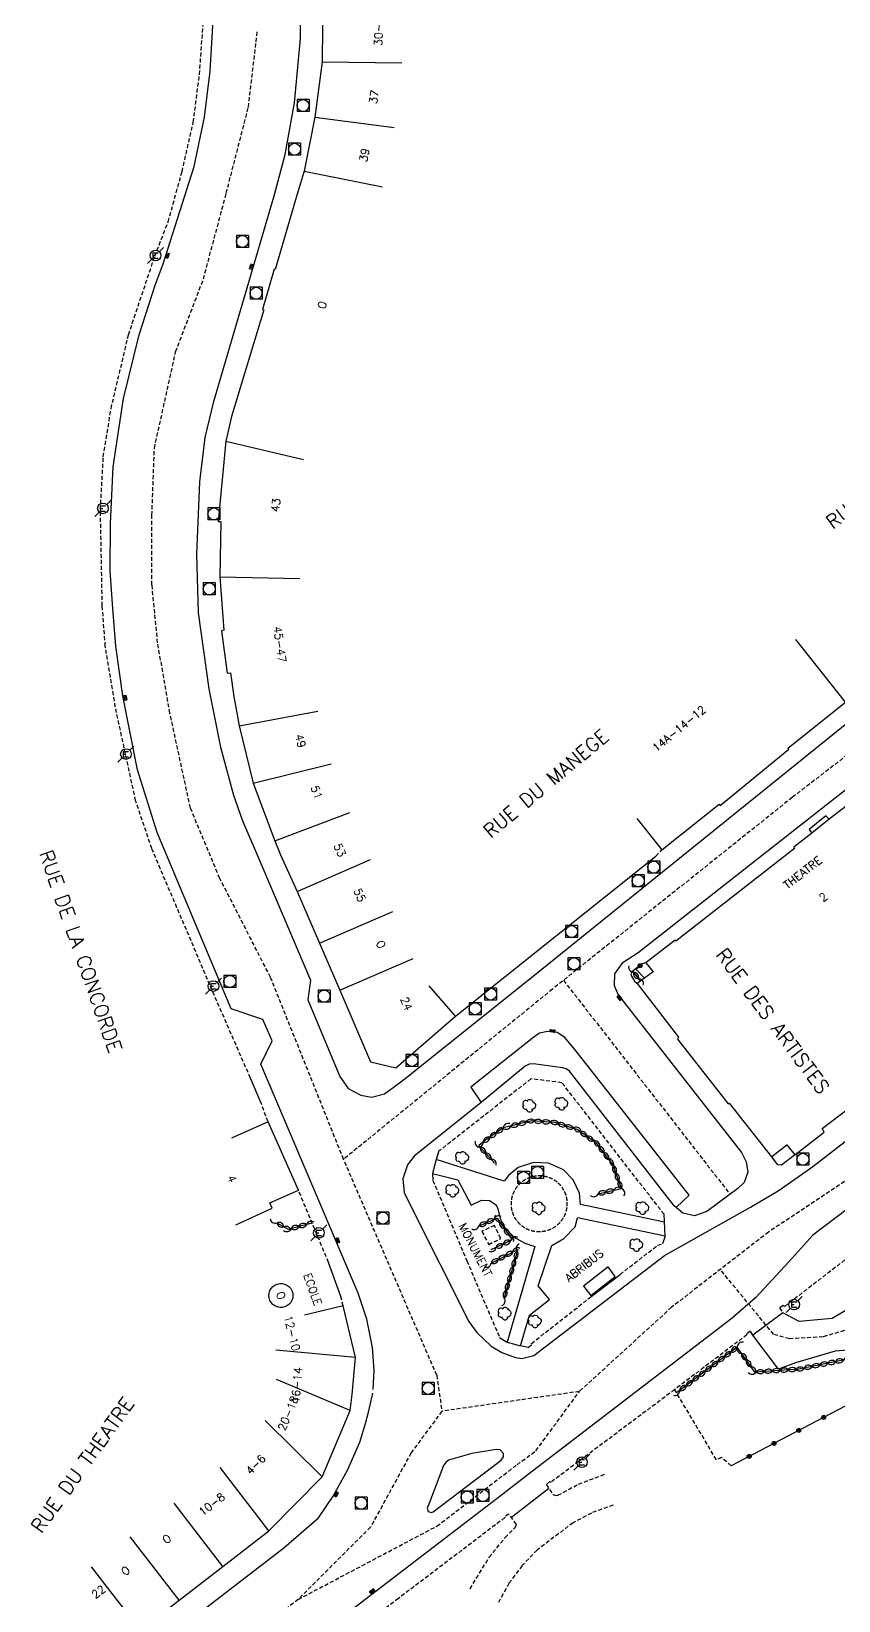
# Model space of a CAD drawing. Header units: millimetres. Extents: x 255000 to 256000, y 143000 to 144000.
# Drawn here: x 255270.2 to 255371.1, y 143130.7 to 143326.7 of the extents above; entities that cross this region are included whole.
import ezdxf
from ezdxf.enums import TextEntityAlignment as Align

# ---------------------------------------------------------------- set-up
doc = ezdxf.new("R2010")
doc.units = ezdxf.units.MM
doc.linetypes.add('DASHED', pattern=[0.75, 0.5, -0.25])
doc.layers.get('0').update_dxf_attribs({"linetype": 'CONTINUOUS'})
for name, color, linetype in [('W0001', 6, 'DASHED'), ('W0008', 7, 'CONTINUOUS'), ('W0100', 7, 'CONTINUOUS'), ('W0112', 1, 'DASHED'), ('W0300', 7, 'CONTINUOUS'), ('W0310', 3, 'CONTINUOUS'), ('W0322', 7, 'CONTINUOUS'), ('W0400', 7, 'CONTINUOUS'), ('W0420', 7, 'CONTINUOUS'), ('W0471', 7, 'CONTINUOUS'), ('W0984', 7, 'CONTINUOUS'), ('W0989', 7, 'CONTINUOUS'), ('W0991', 7, 'CONTINUOUS'), ('W1102', 7, 'CONTINUOUS')]:
    doc.layers.add(name, color=color, linetype=linetype)
doc.styles.get("Standard").update_dxf_attribs({"font": 'romans.shx', "width": 0.85})

# ---------------------------------------------------------------- blocks, each defined once
blk = doc.blocks.new('T420')
for p, q in [((0.75, 0.75), (-0.75, 0.75)), ((-0.75, 0.75), (-0.75, -0.75)), ((0.75, 0.75), (0.75, -0.75)), ((0.75, -0.75), (-0.75, -0.75))]:
    blk.add_line(p, q)
blk.add_ellipse((0, 0), major_axis=(-0.53, 0.53), ratio=1, start_param=3.926991, end_param=10.210176)
blk = doc.blocks.new('T400')
for p, q in [((-0.15, 0.3), (0.15, 0.3)), ((-0.15, -0.25), (-0.15, 0.3)), ((-0.15, 0.15), (0.15, 0.15)), ((-0.15, 0), (0.15, 0)), ((0.15, 0.3), (0.15, -0.25)), ((-0.15, -0.15), (0.15, -0.15)), ((-0.15, -0.25), (-0.15, -0.3)), ((-0.15, -0.3), (0.15, -0.3)), ((0.15, -0.3), (0.15, -0.25))]:
    blk.add_line(p, q)
blk = doc.blocks.new('T300')
for p, q in [((-0.8, 0.51), (-0.86, 0.34)), ((-0.86, 0.34), (-0.86, 0.17)), ((-0.86, 0.17), (-0.74, 0.06)), ((-0.69, 0.63), (-0.8, 0.51)), ((-0.8, -0.06), (-0.74, 0.06)), ((-0.74, 0.06), (-0.69, 0.11)), ((-0.57, 0.69), (-0.69, 0.63)), ((-0.46, 0.69), (-0.57, 0.69)), ((-0.29, 0.63), (-0.46, 0.69)), ((-0.29, 0.63), (-0.17, 0.74)), ((-0.23, 0.57), (-0.29, 0.63)), ((-0.17, 0.74), (-0.06, 0.8)), ((-0.06, 0.8), (0.06, 0.8)), ((0.06, 0.8), (0.23, 0.74)), ((0.23, 0.74), (0.34, 0.63)), ((0.34, 0.63), (0.4, 0.51)), ((0.46, 0.46), (0.34, 0.46)), ((0.4, 0.51), (0.4, 0.46)), ((0.57, 0.4), (0.46, 0.46)), ((0.57, 0.4), (0.69, 0.29)), ((0.69, 0.29), (0.74, 0.17)), ((0.74, 0.06), (0.69, -0.17)), ((0.74, 0.17), (0.74, 0.06)), ((-0.8, -0.17), (-0.8, -0.06)), ((-0.8, -0.23), (-0.8, -0.17)), ((-0.74, -0.34), (-0.8, -0.23)), ((-0.69, -0.4), (-0.74, -0.34)), ((-0.51, -0.46), (-0.69, -0.4)), ((-0.4, -0.46), (-0.51, -0.46)), ((-0.4, -0.46), (-0.34, -0.46)), ((-0.34, -0.46), (-0.34, -0.4)), ((-0.34, -0.51), (-0.34, -0.46)), ((-0.29, -0.63), (-0.34, -0.51)), ((-0.17, -0.74), (-0.29, -0.63)), ((-0.06, -0.8), (-0.17, -0.74)), ((0.06, -0.8), (-0.06, -0.8)), ((0.17, -0.74), (0.06, -0.8)), ((0.23, -0.69), (0.17, -0.74)), ((0.29, -0.46), (0.23, -0.46)), ((0.29, -0.63), (0.23, -0.69)), ((0.46, -0.4), (0.29, -0.46)), ((0.34, -0.51), (0.29, -0.63)), ((0.34, -0.51), (0.34, -0.46)), ((0.57, -0.34), (0.46, -0.4)), ((0.63, -0.29), (0.57, -0.34)), ((0.69, -0.17), (0.63, -0.29))]:
    blk.add_line(p, q)
blk = doc.blocks.new('T471')
for p, q in [((-0.333334, 0.333334), (-0.333334, -0.333334)), ((-0.333334, 0.333334), (0.333334, 0.333334)), ((-0.333334, 0), (0, 0)), ((0.500001, 0.500001), (1.000002, 1.000002)), ((-0.500001, -0.500001), (-1.000002, -1.000002)), ((-0.333334, -0.333334), (0.333334, -0.333334))]:
    blk.add_line(p, q)
blk.add_ellipse((0, 0), major_axis=(0.471405, 0.471405), ratio=1, start_param=5.4977871438, end_param=11.780972451)
blk = doc.blocks.new('t322o')
at = {"color": 0, "linetype": 'Continuous'}
for radius in [0.25, 0.15]:
    blk.add_circle((0, 0), radius, dxfattribs=at)
blk = doc.blocks.new('t310o')
at = {"color": 0, "linetype": 'Continuous'}
for centre, start, end in [((-0.5, 0.38), 216.8699, 323.1304), ((0.5, -0.37), 36.8699, 143.1303)]:
    blk.add_arc(centre, 0.625, start, end, dxfattribs=at)

msp = doc.modelspace()

# ---------------------------------------------------------------- linework, layer by layer
at = {"layer": 'W0001'}
for p, q in [((255336.68, 143208.17), (255357.49, 143181.43)), ((255338.67, 143156.79), (255321.48, 143154.32))]:
    msp.add_line(p, q, dxfattribs=at)
for points in [[(255486.93, 143330.32), (255471.93, 143301.31), (255460.05, 143276.44), (255447.68, 143250.7), (255440.26, 143237.46), (255435.68, 143232.27), (255426.52, 143223.98), (255405.73, 143207.77), (255378.64, 143187.6), (255362.3, 143176.71), (255350.18, 143167.31), (255338.67, 143156.79)], [(255320.84, 143158.82), (255309.2, 143185.8), (255300.07, 143208.54), (255293.74, 143220.9), (255290.06, 143229.69), (255287.51, 143241.54), (255285.97, 143250.33), (255285.26, 143257.59), (255285.26, 143266.27), (255285.56, 143274.65), (255288.22, 143286.71), (255291.69, 143295.8), (255294.55, 143306.53), (255297.31, 143317.26), (255298.44, 143326.86)], [(255417.03, 143271.15), (255387.61, 143248.31), (255365.27, 143231.02), (255335.3, 143207.07), (255309.2, 143185.8)], [(255372.5, 143164.6), (255369.13, 143163.62), (255364.9, 143163.37), (255362.93, 143163.93), (255356.27, 143172.03)], [(255320.84, 143158.82), (255321.48, 143154.32), (255317.64, 143149.12), (255312.57, 143139.84), (255303.53, 143130.81), (255290.35, 143120.59)], [(255303.53, 143130.81), (255320.86, 143139.96), (255330.88, 143147.64), (255333.23, 143149.37), (255338.67, 143156.79)]]:
    msp.add_lwpolyline(points, dxfattribs=at)
at = {"layer": 'W0008'}
for p, q in [((255323.19, 143203.7), (255348.23, 143223.67)), ((255298.92, 143192.8), (255297.56, 143195.94)), ((255349.4, 143176.21), (255349.25, 143178.93)), ((255349.4, 143176.21), (255338.44, 143178.49)), ((255349.4, 143176.21), (255349.05, 143175.24)), ((255308.86, 143168.64), (255307.33, 143172.91)), ((255339.78, 143168.36), (255343.75, 143171.42)), ((255364.1, 143166.61), (255360.35, 143163.83)), ((255332.27, 143162.3), (255331.31, 143162.5)), ((255334.86, 143144.68), (255330.17, 143141.03))]:
    msp.add_line(p, q, dxfattribs=at)
for points in [[(255285.66, 143295.02), (255286.65, 143297.69), (255290.55, 143309.86), (255291.84, 143316.02), (255292.53, 143321.78), (255292.93, 143328.86), (255292.75, 143339.38), (255291.68, 143349.31), (255291.06, 143352.62), (255286.26, 143373.42)], [(255303.68, 143335.4), (255303.76, 143325.83), (255303.03, 143317.81), (255301.81, 143311.14), (255300.5, 143306.14), (255292.9, 143280.32), (255291.86, 143275.99), (255291.2, 143270.46), (255290.84, 143261.37), (255291.05, 143254.09), (255292.36, 143244.57), (255293.83, 143237.28), (255295.44, 143231.29), (255296.56, 143228.09), (255298.29, 143224.12)], [(255280.76, 143249.9), (255280.35, 143254.61), (255280.05, 143259.32), (255280.06, 143265.24), (255280.43, 143272.32), (255281.7, 143280.87), (255283.67, 143288.83), (255285.66, 143295.02)], [(255316.01, 143195.23), (255317.08, 143196.02), (255333.75, 143209.39), (255379.81, 143246.53), (255411.4, 143271.94), (255412.36, 143273.35), (255412.89, 143274.81), (255413.01, 143276.76), (255412.99, 143277.35)], [(255312.9, 143157.02), (255313.04, 143159.42), (255312.82, 143162.29), (255312.1, 143165.82), (255311.04, 143169.09), (255298.87, 143197.68), (255300.27, 143200.61), (255299.1, 143203.28), (255295.16, 143204.61), (255285.89, 143226.62), (255283.47, 143234.48), (255281.64, 143243.72), (255280.76, 143249.9)], [(255399.52, 143230.63), (255389.76, 143243.17), (255388.79, 143243.88), (255387.69, 143243.96), (255386.69, 143243.56), (255345.99, 143211.59), (255344, 143210.31)], [(255366.02, 143183.6), (255367.84, 143184.89), (255391.53, 143203.24), (255408.29, 143216.16), (255408.89, 143217.13), (255408.88, 143218.29), (255408.46, 143219.02), (255403.1, 143226.01), (255399.52, 143230.63)], [(255298.29, 143224.12), (255305.08, 143208.2), (255304.72, 143205.73), (255308.75, 143196.15), (255309.78, 143194.64), (255311.34, 143193.81), (255312.67, 143193.58), (255314.33, 143194), (255316.01, 143195.23)], [(255344, 143210.31), (255343.06, 143208.98), (255342.99, 143207.51), (255343.51, 143206.36), (255358.91, 143186.63), (255359.5, 143185.5), (255359.7, 143184.21), (255359.25, 143182.91), (255358.45, 143182.14), (255354.57, 143179.26), (255353.03, 143178.75), (255351.61, 143179.08), (255350.49, 143179.98), (255337.45, 143196.8), (255337.02, 143197.11), (255336.57, 143197.23), (255332.93, 143197.71), (255332.37, 143197.67), (255331.91, 143197.45), (255326.38, 143192.91), (255318.04, 143186.2), (255317.18, 143185.11), (255316.61, 143183.35), (255316.76, 143181.67), (255317.59, 143179.94), (255324.86, 143165.55), (255325.85, 143164.16), (255327.63, 143162.44), (255328.98, 143161.65), (255330.67, 143161.04)], [(255346.98, 143210.35), (255346.5, 143210.22), (255345.21, 143209.23), (255345.09, 143208.97), (255345.16, 143208.67), (255345.56, 143208.05), (255345.88, 143207.77)], [(255350.74, 143179.78), (255352.38, 143181.3), (255338.27, 143199.33), (255336.84, 143201.02), (255335.87, 143201.64), (255334.66, 143201.77), (255333.69, 143201.55), (255332.97, 143201.07), (255325.1, 143194.81), (255326.38, 143192.91)], [(255321.12, 143186.85), (255320.77, 143185.77), (255320.33, 143184.04), (255320.34, 143183.18)], [(255349.32, 143177.96), (255338.79, 143180.15), (255338.67, 143181.57), (255337.88, 143183.23), (255336.69, 143184.5), (255334.82, 143185.33), (255332.92, 143185.41), (255331.01, 143184.79), (255329.79, 143183.79), (255329.25, 143183.06), (255320.77, 143185.77)], [(255362.65, 143186.12), (255363.37, 143185.15), (255363.92, 143185.1), (255365.54, 143186.36)], [(255320.33, 143184.04), (255323.49, 143183.22), (255325.15, 143180.08), (255326.42, 143180.68), (255327.44, 143180.64), (255328.28, 143180.11), (255328.49, 143179.59), (255328.77, 143178.41), (255329.32, 143177.32), (255330.51, 143176.06), (255331.85, 143175.3), (255333.08, 143174.9), (255329.64, 143162.95)], [(255330.67, 143161.04), (255331.46, 143160.92), (255332.99, 143161.27), (255349.32, 143173.78), (255360.04, 143179.81), (255363.5, 143181.85), (255366.02, 143183.6)], [(255375.06, 143179.11), (255372.3, 143179.68), (255367.82, 143176.31), (255364.85, 143172.99), (255360.71, 143168.52), (255357.75, 143165.93), (255332.25, 143146.4), (255329.09, 143143.97), (255298.31, 143120.37), (255296.4, 143118.49), (255295.38, 143116.81)], [(255331.31, 143162.5), (255332.43, 143166.32), (255334.92, 143168.28), (255333.5, 143169.98), (255335.24, 143175.02), (255336.72, 143175.92), (255338.14, 143177.37), (255338.44, 143178.49)], [(255390.56, 143174.54), (255382.74, 143167.98), (255379.68, 143164.68), (255375.47, 143162.2), (255370.64, 143161.81), (255365.65, 143160.35), (255363.56, 143159.59), (255360.35, 143163.83)], [(255378.75, 143170.9), (255370.27, 143165.91), (255366.12, 143165.54), (255364.1, 143166.61)], [(255328.7, 143163.52), (255329.64, 143162.95), (255331.31, 143162.5)], [(255285.62, 143124.14), (255287.84, 143126.29), (255290.17, 143128.34), (255301.75, 143137.27), (255306.06, 143141.01), (255307.92, 143143.72), (255309.74, 143147.02), (255311.24, 143150.46), (255311.92, 143152.77), (255312.35, 143154.35), (255312.87, 143156.57)], [(255322.32, 143148.2), (255321.96, 143147.93), (255321.7, 143147.53), (255319.93, 143142.92), (255319.63, 143142.19), (255319.79, 143141.8), (255320.16, 143141.67), (255320.38, 143141.74), (255328.88, 143148.21), (255329.2, 143148.6), (255329.18, 143149.03), (255328.76, 143149.48), (255328.25, 143149.52), (255325.24, 143149.04), (255322.32, 143148.2)]]:
    msp.add_lwpolyline(points, dxfattribs=at)
at = {"layer": 'W0100'}
for points in [[(255306.46, 143334.62), (255306.62, 143331.64), (255306.51, 143322.92), (255305.59, 143316.03), (255304.26, 143309.26), (255303.48, 143306.71), (255300.65, 143296.99), (255300.54, 143297.02), (255299.08, 143291.99), (255299.23, 143291.96), (255295.2, 143278.61), (255294.48, 143275.54), (255293.52, 143265.5), (255293.88, 143265.5), (255293.72, 143258.58), (255294.22, 143251.91), (255293.93, 143251.84), (255294.67, 143246.53), (255295.06, 143246.59), (255295.47, 143243.64), (255296.14, 143239.98), (255297.92, 143232.8), (255300.62, 143225.61), (255301.32, 143223.86)], [(255345.86, 143228.39), (255348.98, 143224.48), (255356.12, 143230.17), (255356.25, 143230.01), (255364.83, 143237.04), (255364.71, 143237.18), (255365.3, 143237.65), (255371.93, 143242.93), (255384.41, 143253.05), (255389.93, 143257.53), (255401.6, 143266.99), (255408.02, 143272.21), (255409.87, 143273.73), (255410.78, 143276.53)], [(255398.48, 143229.89), (255392.26, 143238.22), (255392.41, 143238.38), (255391.2, 143240.24), (255390.45, 143239.74), (255388.55, 143242.18), (255382.45, 143237.35), (255382.17, 143237.6), (255380.94, 143236.59), (255378.69, 143234.85), (255377.47, 143233.87), (255377.52, 143233.81), (255372.35, 143229.81), (255372.18, 143230.03), (255369.87, 143228.3), (255367.7, 143226.57), (255365.44, 143224.79), (255365.55, 143224.65), (255350.71, 143213.07), (255350.63, 143213.18), (255346.98, 143210.35), (255347.89, 143209.21)], [(255365.57, 143186.36), (255369.24, 143189.18), (255369.01, 143189.65), (255383.88, 143200.94), (255384.1, 143200.65), (255390.86, 143205.89), (255390.67, 143206.22), (255406.7, 143218.75), (255404.85, 143221.22), (255405.5, 143221.73), (255398.48, 143229.89)], [(255369.87, 143228.3), (255369.45, 143228.71), (255367.38, 143227.02), (255367.7, 143226.57)], [(255301.32, 143223.86), (255303.39, 143219.27), (255306.18, 143212.81), (255308.72, 143206.93), (255312.58, 143197.99), (255315.74, 143197.23)], [(255347.89, 143209.21), (255345.88, 143207.77), (255351.05, 143201.04), (255350.91, 143200.82), (255357.27, 143192.73), (255357.38, 143192.82), (255362.65, 143186.12)], [(255315.74, 143197.23), (255323.19, 143203.7), (255319.9, 143207.48)], [(255295.74, 143177.59), (255300.28, 143179.68), (255299.98, 143180.34), (255303.56, 143181.93), (255299.76, 143190.49), (255295.19, 143188.46)], [(255362.65, 143186.12), (255364.57, 143187.62), (255365.57, 143186.36)], [(255340.1, 143168.77), (255343.14, 143171.14), (255342.26, 143172.37), (255339.17, 143169.96), (255340.1, 143168.77)], [(255310.28, 143156.43), (255310.7, 143161.04), (255309.16, 143167.47), (255304.3, 143166.31)], [(255282.85, 143126.22), (255283.83, 143126.98), (255288.65, 143130.7), (255294.13, 143134.93), (255299.88, 143139.37), (255306.54, 143146.13), (255310.02, 143154.41), (255310.28, 143156.43)]]:
    msp.add_lwpolyline(points, dxfattribs=at)
at = {"layer": 'W0112'}
for p, q in [((255348.23, 143223.67), (255348.98, 143224.48)), ((255299.76, 143190.49), (255298.92, 143192.8)), ((255307.33, 143172.91), (255303.56, 143181.93)), ((255309.16, 143167.47), (255308.86, 143168.64))]:
    msp.add_line(p, q, dxfattribs=at)
for points in [[(255285.61, 143298.64), (255287.28, 143302.95), (255289.02, 143309.22), (255290.42, 143315.38), (255291.2, 143321.37), (255291.64, 143327.52), (255291.71, 143333.45), (255291.36, 143339.25), (255290.17, 143348.63), (255289.53, 143351.72), (255289.31, 143351.75), (255288.25, 143357.17), (255286.89, 143362.34), (255287.03, 143362.34), (255284.66, 143372.8)], [(255279.43, 143249.93), (255279.05, 143254.94), (255278.82, 143266.95), (255279.18, 143273.59), (255280.15, 143279.62), (255282.33, 143288.83), (255285.61, 143298.64)], [(255297.56, 143195.94), (255292.49, 143207.58), (255285.24, 143224.62), (255283.22, 143230.62), (255280.68, 143242.32), (255279.43, 143249.93)], [(255349.25, 143178.93), (255336.48, 143195.37), (255332.61, 143195.85), (255321.15, 143186.84)], [(255320.35, 143183.17), (255324.6, 143173.12), (255328.7, 143163.52)], [(255328.05, 143177.54), (255326.48, 143176.79), (255327.33, 143175.17), (255328.83, 143175.89), (255328.05, 143177.54)], [(255343.75, 143171.42), (255348.46, 143175.06), (255349.05, 143175.24)], [(255376.24, 143176.64), (255374.82, 143175.51), (255364.29, 143167.39), (255364.13, 143167.54), (255363.65, 143167.21), (255364.1, 143166.61)], [(255332.27, 143162.3), (255332.73, 143162.64), (255332.67, 143162.78), (255339.78, 143168.36)], [(255360.35, 143163.83), (255360.03, 143164.34), (255359.55, 143163.99), (255359.62, 143163.89), (255350.57, 143157.02), (255335.08, 143145.42), (255334.98, 143145.52), (255334.52, 143145.17), (255335.4, 143143.9), (255335.67, 143143.78), (255335.98, 143143.81), (255338.54, 143145.21), (255341.82, 143146.44)], [(255357.65, 143147.5), (255356.4, 143148.54), (255355.78, 143148.26), (255350.57, 143157.02)], [(255342.89, 143142.6), (255340.16, 143141.59), (255337.88, 143140.39), (255333.38, 143136.97), (255331.51, 143135.03), (255329.86, 143132.81), (255328.55, 143130.4)], [(255329.31, 143141.13), (255329.36, 143141.02), (255316.05, 143130.92), (255297.64, 143117.03), (255296.82, 143115.72)], [(255325.01, 143132.14), (255327.4, 143136.08), (255329.38, 143138.54), (255330.65, 143139.79), (255330.79, 143140.18), (255329.87, 143141.45), (255329.31, 143141.13)]]:
    msp.add_lwpolyline(points, dxfattribs=at)
msp.add_lwpolyline([(255330.28, 143179.2, 0.049756), (255330.55, 143178.58, 0.049658), (255330.93, 143178.01, 0.049479), (255331.42, 143177.54, 0.049247), (255331.99, 143177.16, 0.048999), (255332.63, 143176.91, 0.048771), (255333.31, 143176.78, 0.048598), (255333.99, 143176.79, 0.048505), (255334.67, 143176.93, 0.048505), (255335.31, 143177.19, 0.048598), (255335.88, 143177.58, 0.048771), (255336.37, 143178.06, 0.048999), (255336.75, 143178.63, 0.049247), (255337.01, 143179.27, 0.049479), (255337.14, 143179.94, 0.049658), (255337.14, 143180.62, 0.049756), (255337.01, 143181.29, 0.049756), (255336.74, 143181.91, 0.049658), (255336.36, 143182.48, 0.049479), (255335.87, 143182.96, 0.049247), (255335.29, 143183.33, 0.048999), (255334.66, 143183.58, 0.048771), (255333.98, 143183.71, 0.048598), (255333.29, 143183.7, 0.048505), (255332.61, 143183.56, 0.048505), (255331.98, 143183.3, 0.048598), (255331.41, 143182.91, 0.048771), (255330.92, 143182.43, 0.048999), (255330.54, 143181.86, 0.049247), (255330.28, 143181.22, 0.049479), (255330.14, 143180.55, 0.049658), (255330.14, 143179.87, 0.049756)], format="xyb", close=True, dxfattribs=at)
at = {"layer": 'W0310'}
msp.add_line((255345.44, 143209.17), (255346.28, 143208.06), dxfattribs=at)
for points in [[(255341.01, 143181.49), (255343.91, 143182.14), (255342.84, 143185.15), (255340.86, 143187.77), (255338.4, 143189.54), (255335.58, 143190.4), (255332.71, 143190.6), (255329.16, 143189.71), (255326.82, 143188.09), (255326.1, 143187.54), (255328.06, 143185.3)], [(255300.88, 143177.86), (255302.28, 143177.05), (255305.27, 143177.85)], [(255326.13, 143177.48), (255328.38, 143178.43), (255330.28, 143175.73), (255327.6, 143174.47)], [(255394.28, 143176.33), (255390.78, 143174.19), (255383.54, 143168.14), (255380.23, 143164.17), (255373.61, 143161.1), (255366.07, 143159.58), (255360.59, 143159.22), (255358.39, 143162.34), (255350.81, 143156.62)], [(255327.66, 143172.83), (255330.96, 143174.53), (255329.21, 143168.35)]]:
    msp.add_lwpolyline(points, dxfattribs=at)
at = {"layer": 'W0322'}
for points in [[(255509.8, 143231.21), (255486.63, 143221.68), (255447.27, 143200.33), (255430.9, 143188.62), (255421.8, 143182.38), (255384.29, 143161.47), (255357.65, 143147.5)], [(255346.25, 143209.99), (255345.77, 143209.52), (255346.81, 143208.43)]]:
    msp.add_lwpolyline(points, dxfattribs=at)
at = {"layer": 'W1102'}
for p, q in [((255306.51, 143322.92), (255316.5, 143322.79)), ((255305.59, 143316.03), (255315.51, 143314.72)), ((255304.26, 143309.26), (255314.07, 143307.32)), ((255294.48, 143275.54), (255304.2, 143273.23)), ((255293.72, 143258.58), (255303.72, 143258.36)), ((255371.93, 143242.93), (255365.7, 143250.75)), ((255296.14, 143239.98), (255305.98, 143241.78)), ((255297.92, 143232.8), (255307.63, 143235.2)), ((255300.62, 143225.61), (255309.98, 143229.12)), ((255303.39, 143219.27), (255312.57, 143223.24)), ((255306.18, 143212.81), (255315.36, 143216.77)), ((255308.72, 143206.93), (255317.9, 143210.9)), ((255310.7, 143161.04), (255300.74, 143161.94)), ((255310.02, 143154.41), (255300.8, 143158.29)), ((255306.54, 143146.13), (255299.41, 143153.15)), ((255299.88, 143139.37), (255293.77, 143147.29)), ((255294.13, 143134.93), (255288.02, 143142.85)), ((255288.65, 143130.7), (255282.54, 143138.62)), ((255283.83, 143126.98), (255277.71, 143134.89))]:
    msp.add_line(p, q, dxfattribs=at)
msp.add_lwpolyline([(255299.87, 143168.78), (255299.91, 143169.09), (255300, 143169.39), (255300.16, 143169.66), (255300.37, 143169.89), (255300.62, 143170.08), (255300.91, 143170.21), (255301.22, 143170.27), (255301.53, 143170.27), (255301.84, 143170.21), (255302.12, 143170.08), (255302.38, 143169.89), (255302.59, 143169.66), (255302.74, 143169.39), (255302.84, 143169.09), (255302.87, 143168.78), (255302.84, 143168.47), (255302.74, 143168.17), (255302.59, 143167.9), (255302.38, 143167.67), (255302.12, 143167.48), (255301.84, 143167.35), (255301.53, 143167.29), (255301.22, 143167.29), (255300.91, 143167.35), (255300.62, 143167.48), (255300.37, 143167.67), (255300.16, 143167.9), (255300, 143168.17), (255299.91, 143168.47)], close=True, dxfattribs=at)

# ---------------------------------------------------------------- block references
at = {"layer": 'W0300'}
for p in [(255332.45, 143192.47), (255336.45, 143192.73), (255324.06, 143185.97), (255322.84, 143181.86), (255333.61, 143179.67), (255346.57, 143179.7), (255345.81, 143175.07), (255329.36, 143166.51), (255333.13, 143165.53)]:
    msp.add_blockref('T300', p, dxfattribs=at)
at = {"layer": 'W0310'}
for p, rotation in [((255345.44, 143209.17), 307.2728033461378), ((255346.04, 143208.37), 307.2728033461378), ((255331.06, 143190.19), 194.0930807413068), ((255332.03, 143190.43), 194.0930807413068), ((255333.01, 143190.58), 176.0137071563391), ((255334.01, 143190.51), 176.0137071563391), ((255335.01, 143190.44), 176.0137071563391), ((255335.98, 143190.28), 162.9044124717075), ((255326.67, 143187.97), 217.325520483106), ((255327.48, 143188.55), 214.7079057632764), ((255328.3, 143189.12), 214.7079057632764), ((255329.13, 143189.69), 214.7079057632764), ((255330.09, 143189.94), 194.0930807413068), ((255336.94, 143189.98), 162.9044124717075), ((255337.9, 143189.69), 162.9044124717075), ((255338.79, 143189.26), 144.3543791931236), ((255339.6, 143188.68), 144.3543791931236), ((255340.41, 143188.1), 144.3543791931236), ((255326.29, 143187.32), 311.122624930007), ((255326.95, 143186.57), 311.122624930007), ((255327.61, 143185.82), 311.122624930007), ((255341.13, 143187.42), 127.0198862548315), ((255341.73, 143186.62), 127.0198862548315), ((255342.33, 143185.82), 127.0198862548315), ((255342.89, 143185), 109.5994522886705), ((255343.23, 143184.06), 109.5994522886705), ((255343.56, 143183.11), 109.5994522886705), ((255343.9, 143182.17), 109.5994522886705), ((255341.01, 143181.49), 12.75895201626631), ((255341.99, 143181.71), 12.75895201626631), ((255342.96, 143181.93), 12.75895201626631), ((255327.97, 143178.26), 22.93708015333127), ((255328.7, 143177.98), 305.165789990944), ((255300.88, 143177.86), 329.9782234891957), ((255301.75, 143177.36), 329.9782234891957), ((255302.65, 143177.15), 14.94933592101594), ((255303.62, 143177.4), 14.94933592101594), ((255304.58, 143177.66), 14.94933592101594), ((255326.13, 143177.48), 22.93708015333127), ((255327.05, 143177.87), 22.93708015333127), ((255329.28, 143177.16), 305.165789990944), ((255329.85, 143176.34), 305.165789990944), ((255328.24, 143174.77), 205.2937502493418), ((255329.14, 143175.2), 205.2937502493418), ((255330.05, 143175.62), 205.2937502493418), ((255330.88, 143174.26), 254.2369532953884), ((255327.66, 143172.83), 27.33143491185789), ((255328.55, 143173.29), 27.33143491185789), ((255329.44, 143173.75), 27.33143491185789), ((255330.33, 143174.21), 27.33143491185789), ((255330.34, 143172.33), 254.2369532953884), ((255330.61, 143173.29), 254.2369532953884), ((255329.79, 143170.41), 254.2369532953884), ((255330.07, 143171.37), 254.2369532953884), ((255329.25, 143168.48), 254.2369532953884), ((255329.52, 143169.44), 254.2369532953884), ((255356, 143160.54), 217.0267562902154), ((255356.8, 143161.14), 217.0267562902154), ((255357.59, 143161.74), 217.0267562902154), ((255358.39, 143162.34), 217.0267562902154), ((255358.97, 143161.52), 125.1150832412277), ((255359.54, 143160.71), 125.1150832412277), ((255353.6, 143158.73), 217.0267562902154), ((255354.4, 143159.33), 217.0267562902154), ((255355.2, 143159.93), 217.0267562902154), ((255360.12, 143159.89), 125.1150832412277), ((255360.77, 143159.23), 183.7696519772885), ((255361.77, 143159.3), 183.7696519772885), ((255362.77, 143159.37), 183.7696519772885), ((255363.77, 143159.43), 183.7696519772885), ((255364.76, 143159.5), 183.7696519772885), ((255365.76, 143159.56), 183.7696519772885), ((255366.75, 143159.72), 191.3961134413092), ((255367.73, 143159.92), 191.3961134413092), ((255368.71, 143160.12), 191.3961134413092), ((255369.69, 143160.31), 191.3961134413092), ((255370.67, 143160.51), 191.3961134413092), ((255371.65, 143160.71), 191.3961134413092), ((255351.21, 143156.92), 217.0267562902154), ((255352.01, 143157.52), 217.0267562902154), ((255352.8, 143158.13), 217.0267562902154)]:
    msp.add_blockref('t310o', p, dxfattribs=dict(at, rotation=rotation))
at = {"layer": 'W0322'}
for p, rotation in [((255346.25, 143209.99), 223.7964841906949), ((255369.18, 143153.54), 207.6673468901696), ((255366.08, 143151.92), 207.6673468901696), ((255362.98, 143150.29), 207.6673468901696), ((255359.88, 143148.67), 207.6673468901696)]:
    msp.add_blockref('t322o', p, dxfattribs=dict(at, rotation=rotation))
at = {"layer": 'W0400'}
for p, rotation in [((255287.18, 143298.73), 341.484466448902), ((255297.68, 143297.32), 164.4081341613458), ((255281.91, 143243.48), 10.31854703749415), ((255343.67, 143205.99), 37.75663904023108), ((255335.31, 143201.83), 83.71962485526514), ((255308.47, 143175.68), 22.0678995624102), ((255308.27, 143143.93), 150.8753032311372), ((255312.77, 143131.84), 126.5578747017774)]:
    msp.add_blockref('T400', p, dxfattribs=dict(at, rotation=rotation))
at = {"layer": 'W0420'}
for p in [(255304.14, 143317.47), (255303.08, 143312.01), (255296.56, 143300.49), (255298.27, 143294.01), (255293.01, 143266.44), (255292.42, 143257.08), (255347.95, 143222.3), (255346.01, 143220.6), (255337.69, 143214.25), (255337.99, 143210.23), (255294.99, 143208.02), (255306.77, 143206.18), (255327.57, 143206.45), (255325.64, 143204.61), (255317.74, 143198.16), (255333.42, 143184.16), (255366.6, 143185.8), (255331.68, 143183.51), (255314.1, 143178.46), (255319.79, 143157.17), (255311.39, 143142.83), (255324.64, 143143.6), (255326.62, 143143.79)]:
    msp.add_blockref('T420', p, dxfattribs=at)
at = {"layer": 'W0471'}
for p in [(255285.71, 143298.73), (255279.14, 143267.14), (255282.01, 143236.44), (255292.94, 143207.45), (255306.12, 143176.61), (255365.49, 143167.64), (255338.99, 143147.95)]:
    msp.add_blockref('T471', p, dxfattribs=at)

# ---------------------------------------------------------------- texts
at = {"layer": 'W0984'}
for s, rotation, p in [('THEATRE', 37.9703, (255366.56, 143221.63)), ('ABRIBUS', 37.9621, (255339.27, 143172.53)), ('ECOLE', 289.7994, (255305.35, 143169.55))]:
    msp.add_text(s, height=1, rotation=rotation, dxfattribs=at).set_placement(p, align=Align.MIDDLE)
at = {"layer": 'W0989'}
for s, rotation, p in [('RUE DU MANEGE', 37.5236, (255377.51, 143271.08)), ('RUE DU MANEGE', 40.0055, (255334.49, 143232.76)), ('RUE DE LA CONCORDE', 289.3057, (255276.35, 143211.79)), ('RUE DES ARTISTES', 306.6697, (255362.84, 143203.07)), ('RUE DU THEATRE', 54.2992, (255276.59, 143147.63))]:
    msp.add_text(s, height=1.75, rotation=rotation, dxfattribs=at).set_placement(p, align=Align.MIDDLE)
at = {"layer": 'W0991'}
for s, rotation, p in [('30-35', 89.2709, (255313.56, 143327.19)), ('37', 82.4658, (255312.99, 143318.55)), ('39', 78.8464, (255311.79, 143311.29)), ('O', 73.7525, (255306.53, 143292.54)), ('43', 84.5551, (255300.74, 143267.54)), ('45-47', 277.9366, (255301.24, 143250.15)), ('14A-14-12', 39.3414, (255351.11, 143239.61)), ('49', 283.9349, (255303.83, 143238.08)), ('51', 290.5342, (255305.83, 143231.66)), ('53', 294.2028, (255308.74, 143224.44)), ('55', 293.361, (255311.21, 143218.82)), ('2', 37.9703, (255369.14, 143218.57)), ('O', 293.369, (255313.87, 143212.65)), ('24', 293.3616, (255317.07, 143205.24)), ('4', 293.9228, (255295.26, 143183.37)), ('MONUMENT', 297.3633, (255325.67, 143174.48)), ('O', 289.7994, (255301.37, 143168.78)), ('12-10', 283.4078, (255302.77, 143164.08)), ('16-14', 84.8033, (255303.35, 143157.56)), ('20-18', 67.2001, (255302.28, 143154.06)), ('4-6', 45.4398, (255298.22, 143147.66)), ('10-8', 37.6715, (255292.73, 143142.69)), ('O', 37.6791, (255287.11, 143138.36)), ('O', 37.6746, (255281.96, 143134.38)), ('22', 37.6676, (255278.57, 143131.76))]:
    msp.add_text(s, height=1, rotation=rotation, dxfattribs=at).set_placement(p, align=Align.MIDDLE)

doc.saveas('drawing.dxf')
